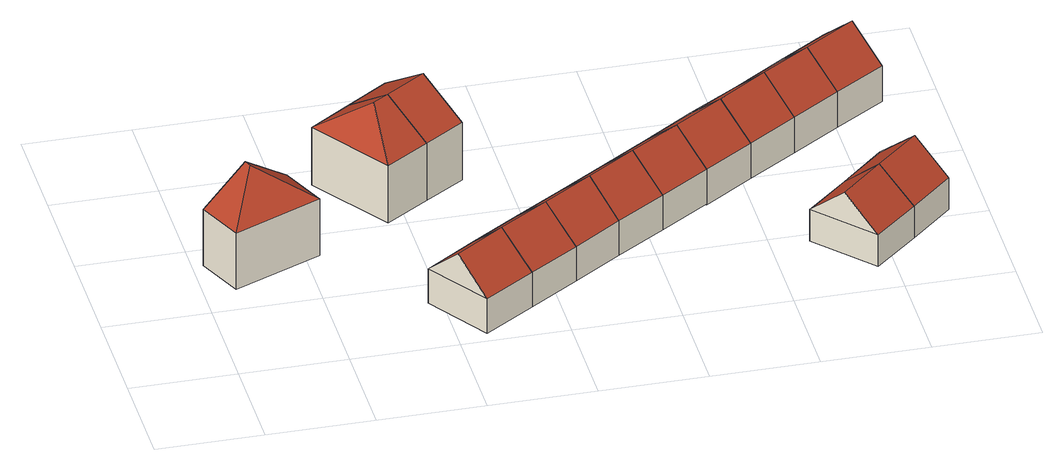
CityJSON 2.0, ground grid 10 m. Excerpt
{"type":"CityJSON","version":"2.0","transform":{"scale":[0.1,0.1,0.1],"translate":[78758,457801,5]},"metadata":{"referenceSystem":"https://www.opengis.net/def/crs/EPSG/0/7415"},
"CityObjects":{
"building1":{"type":"Building","attributes":{"roofType":"1130","RelativeEavesHeight":5.94,"RelativeRidgeHeight":9.15,"AbsoluteEavesHeight":11.81,"AbsoluteRidgeHeight":15.02},"geometry":[{"type":"Solid","lod":"2","boundaries":[[[[0,1,2,3]],[[1,4,5,2]],[[4,6,7,5]],[[6,0,3,7]],[[4,1,8]],[[0,6,9]],[[1,0,9,8]],[[6,4,8,9]],[[3,2,5,7]]]],"semantics":{"surfaces":[{"type":"WallSurface"},{"type":"RoofSurface","Direction":156.51,"Slope":51.64},{"type":"RoofSurface","Direction":66.54,"Slope":54.99},{"type":"RoofSurface","Direction":246.57,"Slope":54.95},{"type":"GroundSurface"}],"values":[[0,0,0,0,1,0,2,3,4]]}}]},
"building2":{"type":"Building","attributes":{"roofType":"1030","RelativeEavesHeight":3.6,"RelativeRidgeHeight":6.72,"AbsoluteEavesHeight":9.72,"AbsoluteRidgeHeight":12.84},"geometry":[{"type":"Solid","lod":"2","boundaries":[[[[10,11,12,13]],[[11,14,15,12]],[[14,16,17,15]],[[16,10,13,17]],[[14,11,18]],[[10,16,19]],[[11,10,19,18]],[[16,14,18,19]],[[13,12,15,17]]]],"semantics":{"surfaces":[{"type":"WallSurface"},{"type":"RoofSurface","Direction":146.37,"Slope":48.75},{"type":"RoofSurface","Direction":326.37,"Slope":48.75},{"type":"GroundSurface"}],"values":[[0,0,0,0,0,0,1,2,3]]}}]},
"building3":{"type":"Building","attributes":{"roofType":"1130","RelativeEavesHeight":5.96,"RelativeRidgeHeight":9.07,"AbsoluteEavesHeight":11.97,"AbsoluteRidgeHeight":15.08},"geometry":[{"type":"Solid","lod":"2","boundaries":[[[[20,21,22,23]],[[21,24,25,22]],[[24,26,27,25]],[[26,20,23,27]],[[24,21,28]],[[20,26,29]],[[21,20,29,28]],[[26,24,28,29]],[[23,22,25,27]]]],"semantics":{"surfaces":[{"type":"WallSurface"},{"type":"RoofSurface","Direction":235.88,"Slope":45},{"type":"RoofSurface","Direction":146.37,"Slope":55.8},{"type":"RoofSurface","Direction":326.11,"Slope":55.8},{"type":"GroundSurface"}],"values":[[0,0,0,0,1,0,2,3,4]]}}]},
"building4":{"type":"Building","attributes":{"roofType":"1030","RelativeEavesHeight":5.96,"RelativeRidgeHeight":9.06,"AbsoluteEavesHeight":11.97,"AbsoluteRidgeHeight":15.08},"geometry":[{"type":"Solid","lod":"2","boundaries":[[[[30,20,23,31]],[[20,26,27,23]],[[26,32,33,27]],[[32,30,31,33]],[[26,20,29]],[[30,32,34]],[[20,30,34,29]],[[32,26,29,34]],[[31,23,27,33]]]],"semantics":{"surfaces":[{"type":"WallSurface"},{"type":"RoofSurface","Direction":146.32,"Slope":55.86},{"type":"RoofSurface","Direction":326.15,"Slope":55.86},{"type":"GroundSurface"}],"values":[[0,0,0,0,0,0,1,2,3]]}}]},
"building5":{"type":"Building","attributes":{"roofType":"1030","RelativeEavesHeight":3.6,"RelativeRidgeHeight":6.72,"AbsoluteEavesHeight":9.72,"AbsoluteRidgeHeight":12.84},"geometry":[{"type":"Solid","lod":"2","boundaries":[[[[35,10,13,36]],[[10,16,17,13]],[[16,37,38,17]],[[37,35,36,38]],[[16,10,19]],[[35,37,39]],[[10,35,39,19]],[[37,16,19,39]],[[36,13,17,38]]]],"semantics":{"surfaces":[{"type":"WallSurface"},{"type":"RoofSurface","Direction":146.37,"Slope":48.75},{"type":"RoofSurface","Direction":326.37,"Slope":48.75},{"type":"GroundSurface"}],"values":[[0,0,0,0,0,0,1,2,3]]}}]},
"building6":{"type":"Building","attributes":{"roofType":"1030","RelativeEavesHeight":3.61,"RelativeRidgeHeight":6.73,"AbsoluteEavesHeight":9.72,"AbsoluteRidgeHeight":12.84},"geometry":[{"type":"Solid","lod":"2","boundaries":[[[[40,35,36,41]],[[35,37,38,36]],[[37,42,43,38]],[[42,40,41,43]],[[37,35,39]],[[40,42,44]],[[35,40,44,39]],[[42,37,39,44]],[[41,36,38,43]]]],"semantics":{"surfaces":[{"type":"WallSurface"},{"type":"RoofSurface","Direction":146.36,"Slope":48.74},{"type":"RoofSurface","Direction":326.37,"Slope":48.74},{"type":"GroundSurface"}],"values":[[0,0,0,0,0,0,1,2,3]]}}]},
"building7":{"type":"Building","attributes":{"roofType":"1030","RelativeEavesHeight":3.61,"RelativeRidgeHeight":6.73,"AbsoluteEavesHeight":9.72,"AbsoluteRidgeHeight":12.84},"geometry":[{"type":"Solid","lod":"2","boundaries":[[[[45,40,41,46]],[[40,42,43,41]],[[42,47,48,43]],[[47,45,46,48]],[[42,40,44]],[[45,47,49]],[[40,45,49,44]],[[47,42,44,49]],[[46,41,43,48]]]],"semantics":{"surfaces":[{"type":"WallSurface"},{"type":"RoofSurface","Direction":146.37,"Slope":48.74},{"type":"RoofSurface","Direction":326.37,"Slope":48.74},{"type":"GroundSurface"}],"values":[[0,0,0,0,0,0,1,2,3]]}}]},
"building8":{"type":"Building","attributes":{"roofType":"1030","RelativeEavesHeight":3.65,"RelativeRidgeHeight":6.77,"AbsoluteEavesHeight":9.72,"AbsoluteRidgeHeight":12.84},"geometry":[{"type":"Solid","lod":"2","boundaries":[[[[50,45,46,51]],[[45,47,48,46]],[[47,52,53,48]],[[52,50,51,53]],[[47,45,49]],[[50,52,54]],[[45,50,54,49]],[[52,47,49,54]],[[51,46,48,53]]]],"semantics":{"surfaces":[{"type":"WallSurface"},{"type":"RoofSurface","Direction":146.37,"Slope":48.73},{"type":"RoofSurface","Direction":326.37,"Slope":48.73},{"type":"GroundSurface"}],"values":[[0,0,0,0,0,0,1,2,3]]}}]},
"building9":{"type":"Building","attributes":{"roofType":"1030","RelativeEavesHeight":3.73,"RelativeRidgeHeight":6.85,"AbsoluteEavesHeight":9.72,"AbsoluteRidgeHeight":12.84},"geometry":[{"type":"Solid","lod":"2","boundaries":[[[[55,50,56,57]],[[50,52,58,56]],[[52,59,60,58]],[[59,55,57,60]],[[52,50,54]],[[55,59,61]],[[50,55,61,54]],[[59,52,54,61]],[[57,56,58,60]]]],"semantics":{"surfaces":[{"type":"WallSurface"},{"type":"RoofSurface","Direction":146.37,"Slope":48.73},{"type":"RoofSurface","Direction":326.37,"Slope":48.73},{"type":"GroundSurface"}],"values":[[0,0,0,0,0,0,1,2,3]]}}]},
"building10":{"type":"Building","attributes":{"roofType":"1030","RelativeEavesHeight":3.73,"RelativeRidgeHeight":6.85,"AbsoluteEavesHeight":9.72,"AbsoluteRidgeHeight":12.84},"geometry":[{"type":"Solid","lod":"2","boundaries":[[[[62,55,57,63]],[[55,59,60,57]],[[59,64,65,60]],[[64,62,63,65]],[[59,55,61]],[[62,64,66]],[[55,62,66,61]],[[64,59,61,66]],[[63,57,60,65]]]],"semantics":{"surfaces":[{"type":"WallSurface"},{"type":"RoofSurface","Direction":146.36,"Slope":48.73},{"type":"RoofSurface","Direction":326.37,"Slope":48.73},{"type":"GroundSurface"}],"values":[[0,0,0,0,0,0,1,2,3]]}}]},
"building11":{"type":"Building","attributes":{"roofType":"1030","RelativeEavesHeight":3.29,"RelativeRidgeHeight":6.41,"AbsoluteEavesHeight":9.72,"AbsoluteRidgeHeight":12.84},"geometry":[{"type":"Solid","lod":"2","boundaries":[[[[67,68,69,70]],[[68,71,72,69]],[[71,73,74,72]],[[73,67,70,74]],[[71,68,75]],[[67,73,76]],[[68,67,76,75]],[[73,71,75,76]],[[70,69,72,74]]]],"semantics":{"surfaces":[{"type":"WallSurface"},{"type":"RoofSurface","Direction":137.4,"Slope":49.27},{"type":"RoofSurface","Direction":317.36,"Slope":49.27},{"type":"GroundSurface"}],"values":[[0,0,0,0,0,0,1,2,3]]}}]},
"building12":{"type":"Building","attributes":{"roofType":"1030","RelativeEavesHeight":3.74,"RelativeRidgeHeight":6.86,"AbsoluteEavesHeight":9.72,"AbsoluteRidgeHeight":12.84},"geometry":[{"type":"Solid","lod":"2","boundaries":[[[[77,62,63,78]],[[62,64,65,63]],[[64,79,80,65]],[[79,77,78,80]],[[64,62,66]],[[77,79,81]],[[62,77,81,66]],[[79,64,66,81]],[[78,63,65,80]]]],"semantics":{"surfaces":[{"type":"WallSurface"},{"type":"RoofSurface","Direction":146.37,"Slope":48.73},{"type":"RoofSurface","Direction":326.38,"Slope":48.73},{"type":"GroundSurface"}],"values":[[0,0,0,0,0,0,1,2,3]]}}]},
"building13":{"type":"Building","attributes":{"roofType":"1030","RelativeEavesHeight":3.31,"RelativeRidgeHeight":6.43,"AbsoluteEavesHeight":9.72,"AbsoluteRidgeHeight":12.84},"geometry":[{"type":"Solid","lod":"2","boundaries":[[[[82,67,70,83]],[[67,73,74,70]],[[73,84,85,74]],[[84,82,83,85]],[[73,67,76]],[[82,84,86]],[[67,82,86,76]],[[84,73,76,86]],[[83,70,74,85]]]],"semantics":{"surfaces":[{"type":"WallSurface"},{"type":"RoofSurface","Direction":137.4,"Slope":49.3},{"type":"RoofSurface","Direction":317.37,"Slope":49.3},{"type":"GroundSurface"}],"values":[[0,0,0,0,0,0,1,2,3]]}}]},
"building14":{"type":"Building","attributes":{"roofType":"1030","RelativeEavesHeight":3.74,"RelativeRidgeHeight":6.86,"AbsoluteEavesHeight":9.72,"AbsoluteRidgeHeight":12.84},"geometry":[{"type":"Solid","lod":"2","boundaries":[[[[87,77,78,88]],[[77,79,80,78]],[[79,89,90,80]],[[89,87,88,90]],[[79,77,81]],[[87,89,91]],[[77,87,91,81]],[[89,79,81,91]],[[88,78,80,90]]]],"semantics":{"surfaces":[{"type":"WallSurface"},{"type":"RoofSurface","Direction":146.37,"Slope":48.72},{"type":"RoofSurface","Direction":326.37,"Slope":48.72},{"type":"GroundSurface"}],"values":[[0,0,0,0,0,0,1,2,3]]}}]}
},
"vertices":[
[94,211,68],[113,167,68],[113,167,9],[94,211,9],[29,131,68],[29,131,9],[10,175,68],[10,175,9],[55,186,100],[52,193,100],
[274,41,47],[226,9,47],[226,9,11],[274,41,11],[187,68,47],[187,68,11],[234,100,47],[234,100,11],[207,39,78],[254,71,78],
[224,229,70],[183,202,70],[183,202,10],[224,229,10],[132,277,70],[132,277,10],[172,304,70],[172,304,10],[183,257,101],[198,267,101],
[262,254,70],[262,254,10],[211,331,70],[211,331,10],[236,292,101],
[321,72,47],[321,72,11],[281,131,47],[281,131,11],[301,102,78],
[367,103,47],[367,103,11],[328,162,47],[328,162,11],[348,133,78],
[414,134,47],[414,134,11],[375,193,47],[375,193,11],[394,164,78],
[461,165,47],[461,165,11],[421,224,47],[421,224,11],[441,195,78],
[508,197,47],[461,165,10],[508,197,10],[421,224,10],[468,256,47],[468,256,10],[488,226,78],
[555,228,47],[555,228,10],[516,287,47],[516,287,10],[535,258,78],
[624,66,47],[583,29,47],[583,29,14],[624,66,14],[534,82,47],[534,82,14],[574,119,47],[574,119,14],[559,56,78],[599,93,78],
[601,259,47],[601,259,10],[562,318,47],[562,318,10],[581,288,78],
[664,103,47],[664,103,14],[615,157,47],[615,157,14],[640,130,78],
[649,290,47],[649,290,10],[610,350,47],[610,350,10],[629,320,78]
]}
